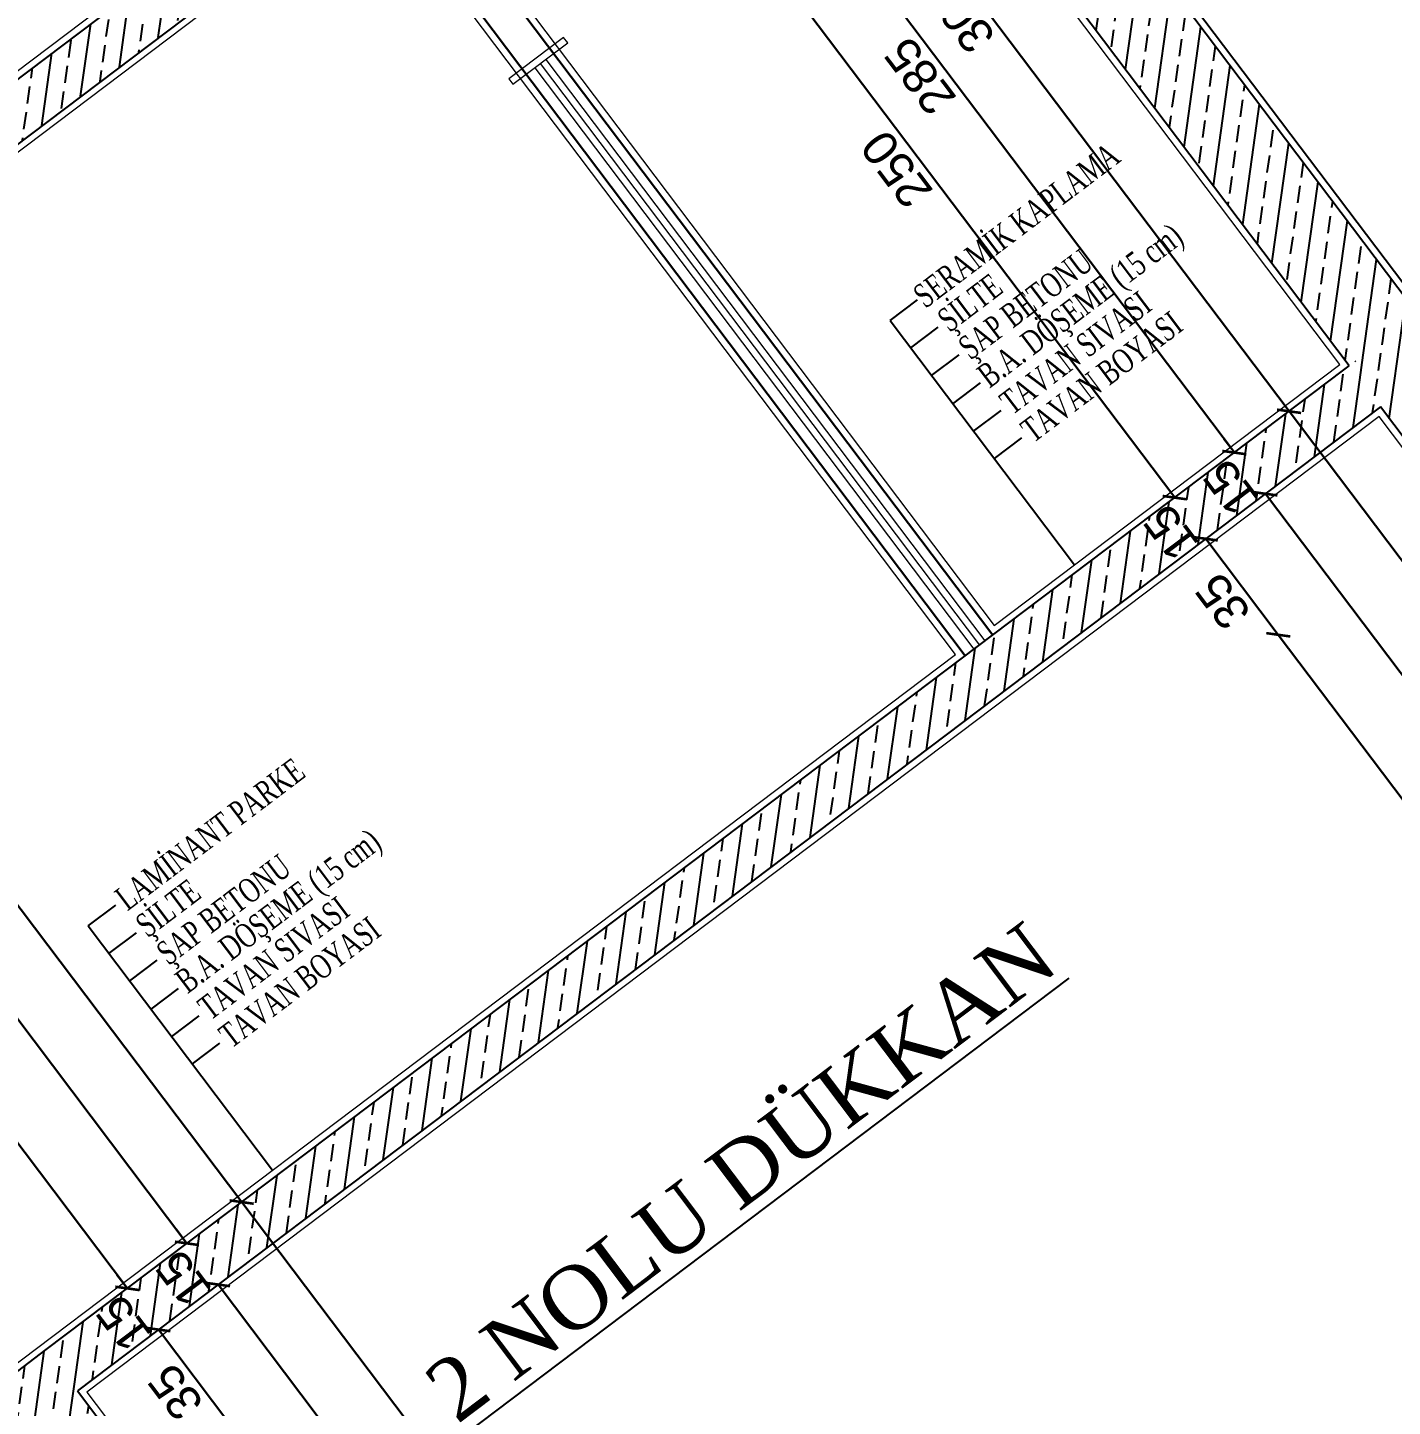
# Model space of a CAD drawing. Header units: millimetres. Extents: x 2232 to 85269, y -3593 to 5869.
# Drawn here: x 3723.8 to 3823.1, y 4257.8 to 4358.1 of the extents above; entities that cross this region are included whole.
import ezdxf

# ---------------------------------------------------------------- set-up
doc = ezdxf.new("R2010")
doc.units = ezdxf.units.MM
doc.linetypes.add('DOTX2', pattern=[0.5, 0, -0.5])
for name, color, linetype, lineweight in [('duvar', 232, 'Continuous', 30), ('iz', 1, 'DOTX2', 20), ('sıva iç', 21, 'Continuous', 0), ('ölçü iç', 170, 'Continuous', 9), ('ÖLÇÜ İÇ', 7, 'Continuous', 9)]:
    doc.layers.add(name, color=color, linetype=linetype, lineweight=lineweight)
for name, color, linetype in [('poz', 1, 'Continuous'), ('Standart', 7, 'Continuous'), ('Yazi', 7, 'Continuous')]:
    doc.layers.add(name, color=color, linetype=linetype)
doc.styles.add('arial_1_18', font='arial.ttf', dxfattribs={"height": 0.2})
doc.styles.get("Standard").update_dxf_attribs({"font": 'arial.ttf'})
doc.styles.add('Times roman', font='times.ttf')
doc.styles.add('UNIVCH', font='times.ttf', dxfattribs={"width": 0.7})
doc.styles.add('verdana_1_34', font='verdana.ttf', dxfattribs={"height": 0.2})
doc.dimstyles.new('zulay iç ölçü', dxfattribs={"dimtxt": 10, "dimasz": 5, "dimexe": 0.18, "dimexo": 0, "dimgap": 2, "dimtad": 3, "dimdec": 0, "dimzin": 0, "dimdsep": 46, "dimtxsty": 'Standard', "dimblk": 'ARCHTICK', "dimcen": 0.09, "dimse1": 1, "dimse2": 1, "dimadec": 0, "dimazin": 0, "dimtfac": 1, "dimtdec": 0, "dimtix": 1, "dimtofl": 0, "dimtmove": 0, "dimatfit": 3, "dimldrblk": 'ARCHTICK', "dimfxl": 1, "dimtolj": 1, "dimtzin": 0, "dimarcsym": 0})
pattern_1 = [(45, (0, 0), (-7.07107, 7.07107), []), (45, (7.071, 0), (-7.07107, 7.07107), [5, -2.5])]

# ---------------------------------------------------------------- blocks, each defined once
blk = doc.blocks.new('IDE991Entity4325')
at = {"layer": 'Standart', "linetype": 'Continuous', "lineweight": -3}
h = blk.add_hatch(dxfattribs=at)
h.set_pattern_fill('ANSI33', color=171, scale=40, style=0)
h.set_pattern_definition(pattern_1)
h.paths.add_polyline_path([(785, 450), (760, 450), (760, 750), (785, 750)])
blk = doc.blocks.new('IDE991Entity4327')
at = {"layer": 'Standart', "linetype": 'Continuous', "lineweight": -3}
h = blk.add_hatch(dxfattribs=at)
h.set_pattern_fill('ANSI33', color=171, scale=40, style=0)
h.set_pattern_definition(pattern_1)
h.paths.add_polyline_path([(760, 735), (155, 735), (155, 750), (760, 750)])
blk = doc.blocks.new('IDE991Entity4331')
at = {"layer": 'Standart', "linetype": 'Continuous', "lineweight": -3}
h = blk.add_hatch(dxfattribs=at)
h.set_pattern_fill('ANSI33', color=171, scale=40, style=0)
h.set_pattern_definition(pattern_1)
h.paths.add_polyline_path([(785, 50), (760, 50), (760, 450), (785, 450)])
blk = doc.blocks.new('IDE991Entity4334')
at = {"layer": 'Standart', "linetype": 'Continuous', "lineweight": -3}
h = blk.add_hatch(dxfattribs=at)
h.set_pattern_fill('ANSI33', color=171, scale=40, style=0)
h.set_pattern_definition(pattern_1)
h.paths.add_polyline_path([(285, 400), (260, 400), (260, 450), (285, 450)])
blk = doc.blocks.new('IDE991Entity4338')
at = {"layer": 'Standart', "linetype": 'Continuous', "lineweight": -3}
h = blk.add_hatch(dxfattribs=at)
h.set_pattern_fill('ANSI33', color=171, scale=40, style=0)
h.set_pattern_definition(pattern_1)
h.paths.add_polyline_path([(760, 435), (285, 435), (285, 450), (760, 450)])
blk = doc.blocks.new('IDE991Entity5394')
at = {"layer": 'Standart', "color": 159, "linetype": 'Continuous', "lineweight": -3}
blk.add_lwpolyline([(760, 450), (760, 735)], dxfattribs=at)
blk = doc.blocks.new('IDE991Entity5395')
at = {"layer": 'Standart', "color": 159, "linetype": 'Continuous', "lineweight": -3}
blk.add_lwpolyline([(785, 241.29), (785, 585)], dxfattribs=at)
blk = doc.blocks.new('IDE991Entity5399')
at = {"layer": 'Standart', "color": 159, "linetype": 'Continuous', "lineweight": -3}
blk.add_lwpolyline([(760, 735), (155, 735)], dxfattribs=at)
blk = doc.blocks.new('IDE991Entity5426')
at = {"layer": 'Standart', "color": 159, "linetype": 'Continuous', "lineweight": -3}
blk.add_lwpolyline([(760, 50), (760, 435)], dxfattribs=at)
blk = doc.blocks.new('IDE991Entity5435')
at = {"layer": 'Standart', "color": 159, "linetype": 'Continuous', "lineweight": -3}
blk.add_lwpolyline([(260, 450), (285, 450)], dxfattribs=at)
blk = doc.blocks.new('IDE991Entity5436')
at = {"layer": 'Standart', "color": 159, "linetype": 'Continuous', "lineweight": -3}
blk.add_lwpolyline([(285, 450), (410, 450)], dxfattribs=at)
blk = doc.blocks.new('IDE991Entity5449')
at = {"layer": 'Standart', "color": 159, "linetype": 'Continuous', "lineweight": -3}
blk.add_lwpolyline([(760, 435), (285, 435)], dxfattribs=at)
blk = doc.blocks.new('IDE991Entity5600')
at = {"layer": 'Standart', "color": 159, "linetype": 'Continuous', "lineweight": -3}
blk.add_lwpolyline([(285, 435), (285, 400)], dxfattribs=at)
blk = doc.blocks.new('IDE991Entity5865')
at = {"layer": 'Standart', "color": 11, "linetype": 'Continuous', "lineweight": -3}
blk.add_lwpolyline([(787, 583), (787, 450)], dxfattribs=at)
blk = doc.blocks.new('IDE991Entity6589')
at = {"layer": 'Standart', "color": 159, "linetype": 'Continuous', "lineweight": -3}
blk.add_lwpolyline([(410, 750), (758, 750)], dxfattribs=at)
blk = doc.blocks.new('IDE991Entity6621')
at = {"layer": 'Standart', "color": 159, "linetype": 'Continuous', "lineweight": -3}
blk.add_lwpolyline([(410, 450), (758, 450)], dxfattribs=at)
blk = doc.blocks.new('IDE991Entity6622')
at = {"layer": 'Standart', "color": 159, "linetype": 'Continuous', "lineweight": -3}
blk.add_lwpolyline([(758, 450), (760, 450)], dxfattribs=at)
blk = doc.blocks.new('TRRTYT')
at = {"layer": 'Standart'}
for name in ['IDE991Entity4327', 'IDE991Entity6589', 'IDE991Entity4325', 'IDE991Entity5399', 'IDE991Entity5394', 'IDE991Entity5395', 'IDE991Entity5865', 'IDE991Entity4334', 'IDE991Entity5435', 'IDE991Entity4338', 'IDE991Entity5436', 'IDE991Entity6621', 'IDE991Entity6622', 'IDE991Entity4331', 'IDE991Entity5449', 'IDE991Entity5600', 'IDE991Entity5426']:
    blk.add_blockref(name, (1034515.63, -397430.95), dxfattribs=at)
blk = doc.blocks.new('_ArchTick')
at = {"color": 0, "linetype": 'ByBlock', "const_width": 0.15}
blk.add_lwpolyline([(-0.5, -0.5), (0.5, 0.5)], dxfattribs=at)
blk = doc.blocks.new('*D2449')
at = {"layer": 'Defpoints', "color": 0, "transparency": 16777216}
for p in [(661177.16, -127128.54), (661187, -127378.54), (661204.5, -127378.54)]:
    blk.add_point(p, dxfattribs=at)
at = {"layer": 'ÖLÇÜ İÇ', "color": 0, "lineweight": -2, "transparency": 16777216}
blk.add_line((661204.5, -127128.54), (661204.5, -127378.54), dxfattribs=at)
at = {"layer": 'ÖLÇÜ İÇ', "color": 0, "lineweight": -2, "transparency": 16777216, "xscale": 5, "yscale": 5, "zscale": 5}
for p, rotation in [((661204.5, -127128.54), 90), ((661204.5, -127378.54), 270)]:
    blk.add_blockref('_ArchTick', p, dxfattribs=dict(at, rotation=rotation))
at = {"layer": 'ÖLÇÜ İÇ', "color": 0, "transparency": 16777216, "insert": (661197.5, -127253.54), "char_height": 10, "attachment_point": 5, "rotation": 90}
blk.add_mtext('\\A1;250', dxfattribs=at)
blk = doc.blocks.new('*D2450')
at = {"layer": 'Defpoints', "color": 0, "transparency": 16777216}
for p in [(661246.19, -127078.54), (661246.19, -127378.54), (661246.19, -127378.54)]:
    blk.add_point(p, dxfattribs=at)
at = {"layer": 'ÖLÇÜ İÇ', "color": 0, "lineweight": -2, "transparency": 16777216}
blk.add_line((661246.19, -127078.54), (661246.19, -127378.54), dxfattribs=at)
at = {"layer": 'ÖLÇÜ İÇ', "color": 0, "lineweight": -2, "transparency": 16777216, "xscale": 5, "yscale": 5, "zscale": 5}
for p, rotation in [((661246.19, -127078.54), 90), ((661246.19, -127378.54), 270)]:
    blk.add_blockref('_ArchTick', p, dxfattribs=dict(at, rotation=rotation))
at = {"layer": 'ÖLÇÜ İÇ', "color": 0, "transparency": 16777216, "insert": (661239.19, -127228.54), "char_height": 10, "attachment_point": 5, "rotation": 90}
blk.add_mtext('\\A1;300', dxfattribs=at)
blk = doc.blocks.new('*D2463')
at = {"layer": 'Defpoints', "color": 0, "transparency": 16777216}
for p in [(661178.88, -127093.54), (661226.24, -127378.54), (661226.24, -127378.54)]:
    blk.add_point(p, dxfattribs=at)
at = {"layer": 'ÖLÇÜ İÇ', "color": 0, "lineweight": -2, "transparency": 16777216}
blk.add_line((661226.24, -127093.54), (661226.24, -127378.54), dxfattribs=at)
at = {"layer": 'ÖLÇÜ İÇ', "color": 0, "lineweight": -2, "transparency": 16777216, "xscale": 5, "yscale": 5, "zscale": 5}
for p, rotation in [((661226.24, -127093.54), 90), ((661226.24, -127378.54), 270)]:
    blk.add_blockref('_ArchTick', p, dxfattribs=dict(at, rotation=rotation))
at = {"layer": 'ÖLÇÜ İÇ', "color": 0, "transparency": 16777216, "insert": (661219.24, -127236.04), "char_height": 10, "attachment_point": 5, "rotation": 90}
blk.add_mtext('\\A1;285', dxfattribs=at)
blk = doc.blocks.new('*D2464')
at = {"layer": 'Defpoints', "color": 0, "transparency": 16777216}
for p in [(661197.5, -127378.54), (661197.5, -127393.54), (661204.5, -127393.54)]:
    blk.add_point(p, dxfattribs=at)
at = {"layer": 'ÖLÇÜ İÇ', "color": 0, "lineweight": -2, "transparency": 16777216}
for p, q in [((661204.5, -127378.54), (661204.5, -127373.54)), ((661204.5, -127393.54), (661204.5, -127398.54))]:
    blk.add_line(p, q, dxfattribs=at)
at = {"layer": 'ÖLÇÜ İÇ', "color": 0, "lineweight": -2, "transparency": 16777216, "xscale": 5, "yscale": 5, "zscale": 5}
for p, rotation in [((661204.5, -127378.54), 270), ((661204.5, -127393.54), 90)]:
    blk.add_blockref('_ArchTick', p, dxfattribs=dict(at, rotation=rotation))
at = {"layer": 'ÖLÇÜ İÇ', "color": 0, "transparency": 16777216, "insert": (661197.5, -127386.04), "char_height": 10, "attachment_point": 5, "rotation": 90}
blk.add_mtext('\\A1;15', dxfattribs=at)
blk = doc.blocks.new('*D2465')
at = {"layer": 'Defpoints', "color": 0, "transparency": 16777216}
for p in [(661197.5, -127393.54), (661177.16, -127428.54), (661204.5, -127428.54)]:
    blk.add_point(p, dxfattribs=at)
at = {"layer": 'ÖLÇÜ İÇ', "color": 0, "lineweight": -2, "transparency": 16777216}
blk.add_line((661204.5, -127393.54), (661204.5, -127428.54), dxfattribs=at)
at = {"layer": 'ÖLÇÜ İÇ', "color": 0, "lineweight": -2, "transparency": 16777216, "xscale": 5, "yscale": 5, "zscale": 5}
for p, rotation in [((661204.5, -127393.54), 90), ((661204.5, -127428.54), 270)]:
    blk.add_blockref('_ArchTick', p, dxfattribs=dict(at, rotation=rotation))
at = {"layer": 'ÖLÇÜ İÇ', "color": 0, "transparency": 16777216, "insert": (661197.5, -127411.04), "char_height": 10, "attachment_point": 5, "rotation": 90}
blk.add_mtext('\\A1;35', dxfattribs=at)
blk = doc.blocks.new('*D2466')
at = {"layer": 'Defpoints', "color": 0, "transparency": 16777216}
for p in [(661177.16, -127428.54), (661187, -127778.54), (661204.5, -127778.54)]:
    blk.add_point(p, dxfattribs=at)
at = {"layer": 'ÖLÇÜ İÇ', "color": 0, "lineweight": -2, "transparency": 16777216}
blk.add_line((661204.5, -127428.54), (661204.5, -127778.54), dxfattribs=at)
at = {"layer": 'ÖLÇÜ İÇ', "color": 0, "lineweight": -2, "transparency": 16777216, "xscale": 5, "yscale": 5, "zscale": 5}
for p, rotation in [((661204.5, -127428.54), 90), ((661204.5, -127778.54), 270)]:
    blk.add_blockref('_ArchTick', p, dxfattribs=dict(at, rotation=rotation))
at = {"layer": 'ÖLÇÜ İÇ', "color": 0, "transparency": 16777216, "insert": (661197.5, -127603.54), "char_height": 10, "attachment_point": 5, "rotation": 90}
blk.add_mtext('\\A1;350', dxfattribs=at)
blk = doc.blocks.new('*D2467')
at = {"layer": 'Defpoints', "color": 0, "transparency": 16777216}
for p in [(661246.19, -127378.54), (661246.19, -127778.54), (661246.19, -127778.54)]:
    blk.add_point(p, dxfattribs=at)
at = {"layer": 'ÖLÇÜ İÇ', "color": 0, "lineweight": -2, "transparency": 16777216}
blk.add_line((661246.19, -127378.54), (661246.19, -127778.54), dxfattribs=at)
at = {"layer": 'ÖLÇÜ İÇ', "color": 0, "lineweight": -2, "transparency": 16777216, "xscale": 5, "yscale": 5, "zscale": 5}
for p, rotation in [((661246.19, -127378.54), 90), ((661246.19, -127778.54), 270)]:
    blk.add_blockref('_ArchTick', p, dxfattribs=dict(at, rotation=rotation))
at = {"layer": 'ÖLÇÜ İÇ', "color": 0, "transparency": 16777216, "insert": (661239.19, -127578.54), "char_height": 10, "attachment_point": 5, "rotation": 90}
blk.add_mtext('\\A1;400', dxfattribs=at)
blk = doc.blocks.new('*D2468')
at = {"layer": 'Defpoints', "color": 0, "transparency": 16777216}
for p in [(661220.99, -127378.54), (661178.88, -127393.54), (661226.24, -127393.54)]:
    blk.add_point(p, dxfattribs=at)
at = {"layer": 'ÖLÇÜ İÇ', "color": 0, "lineweight": -2, "transparency": 16777216}
for p, q in [((661226.24, -127378.54), (661226.24, -127373.54)), ((661226.24, -127393.54), (661226.24, -127398.54))]:
    blk.add_line(p, q, dxfattribs=at)
at = {"layer": 'ÖLÇÜ İÇ', "color": 0, "lineweight": -2, "transparency": 16777216, "xscale": 5, "yscale": 5, "zscale": 5}
for p, rotation in [((661226.24, -127378.54), 270), ((661226.24, -127393.54), 90)]:
    blk.add_blockref('_ArchTick', p, dxfattribs=dict(at, rotation=rotation))
at = {"layer": 'ÖLÇÜ İÇ', "color": 0, "transparency": 16777216, "insert": (661219.24, -127386.04), "char_height": 10, "attachment_point": 5, "rotation": 90}
blk.add_mtext('\\A1;15', dxfattribs=at)
blk = doc.blocks.new('*D2469')
at = {"layer": 'Defpoints', "color": 0, "transparency": 16777216}
for p in [(661178.88, -127393.54), (661226.24, -127778.54), (661226.24, -127778.54)]:
    blk.add_point(p, dxfattribs=at)
at = {"layer": 'ÖLÇÜ İÇ', "color": 0, "lineweight": -2, "transparency": 16777216}
blk.add_line((661226.24, -127393.54), (661226.24, -127778.54), dxfattribs=at)
at = {"layer": 'ÖLÇÜ İÇ', "color": 0, "lineweight": -2, "transparency": 16777216, "xscale": 5, "yscale": 5, "zscale": 5}
for p, rotation in [((661226.24, -127393.54), 90), ((661226.24, -127778.54), 270)]:
    blk.add_blockref('_ArchTick', p, dxfattribs=dict(at, rotation=rotation))
at = {"layer": 'ÖLÇÜ İÇ', "color": 0, "transparency": 16777216, "insert": (661219.24, -127586.04), "char_height": 10, "attachment_point": 5, "rotation": 90}
blk.add_mtext('\\A1;385', dxfattribs=at)
blk = doc.blocks.new('Entity12990')
at = {"layer": 'Yazi', "color": 11, "linetype": 'Continuous', "lineweight": -3}
for points in [[(7386.69, 277.99), (7393.31, 277.99)], [(7393.31, 200.75), (7393.31, 277.99)], [(7386.69, 267.61), (7393.31, 267.61)], [(7386.69, 257.23), (7393.31, 257.23)], [(7386.69, 246.85), (7393.31, 246.85)], [(7386.69, 236.47), (7393.31, 236.47)], [(7386.69, 226.09), (7393.31, 226.09)], [(7386.69, 215.71), (7393.31, 215.71)], [(7393.31, 200.75), (7413.85, 200.75)]]:
    blk.add_lwpolyline(points, dxfattribs=at)
for s, height, style, p in [('dış cephe boyası', 4.7407, 'verdana_1_34', (7322.1, 275.59)), ('dekoratif sıva', 4.7407, 'verdana_1_34', (7333.15, 265.21)), ('file', 4.741, 'verdana_1_34', (7371.94, 254.25)), ('13 cm dış yalıtım', 4.7407, 'verdana_1_34', (7324.49, 244.45)), ('2 cm dış sıva (kaba sıva)', 5.3333, 'arial_1_18', (7292.13, 233.96)), ('20 cm tuğla', 4.7407, 'verdana_1_34', (7339.11, 223.69)), ('2 cm iç sıva (alçı sıva)', 5.3333, 'arial_1_18', (7302.05, 211.54))]:
    blk.add_text(s, height=height, dxfattribs=dict(at, style=style)).set_placement(p)
blk = doc.blocks.new('DFGFDGHN')
at = {"layer": 'ÖLÇÜ İÇ'}
for base, p1, p2, picture, middle in [((661246.19, -127378.54), (661246.19, -127078.54), (661246.19, -127378.54), '*D2450', (661239.19, -127228.54)), ((661204.5, -127378.54), (661177.16, -127128.54), (661187, -127378.54), '*D2449', (661197.5, -127253.54)), ((661226.24, -127393.54), (661220.99, -127378.54), (661178.88, -127393.54), '*D2468', (661219.24, -127386.04)), ((661204.5, -127393.54), (661197.5, -127378.54), (661197.5, -127393.54), '*D2464', (661197.5, -127386.04)), ((661246.19, -127778.54), (661246.19, -127378.54), (661246.19, -127778.54), '*D2467', (661239.19, -127578.54)), ((661204.5, -127428.54), (661197.5, -127393.54), (661177.16, -127428.54), '*D2465', (661197.5, -127411.04)), ((661204.5, -127778.54), (661177.16, -127428.54), (661187, -127778.54), '*D2466', (661197.5, -127603.54))]:
    dim = blk.add_linear_dim(base=base, p1=p1, p2=p2, angle=90, dimstyle='zulay iç ölçü', dxfattribs=at)
    dim.commit()
    dim.dimension.update_dxf_attribs({"geometry": picture, "text_midpoint": middle})
for base, p1, p2, picture, middle in [((661226.24, -127378.54), (661178.88, -127093.54), (661226.24, -127378.54), '*D2463', (661219.24, -127236.04)), ((661226.24, -127778.54), (661178.88, -127393.54), (661226.24, -127778.54), '*D2469', (661219.24, -127586.04))]:
    dim = blk.add_linear_dim(base=base, p1=p1, p2=p2, angle=90, dimstyle='zulay iç ölçü', override={"dimtmove": 1}, dxfattribs=at)
    dim.commit()
    dim.dimension.update_dxf_attribs({"geometry": picture, "text_midpoint": middle})
blk = doc.blocks.new('GHGFHGF')
at = {"layer": 'duvar'}
for points in [[(1293999.78, -409704.54), (1293999.78, -409989.54)], [(1294009.78, -409704.54), (1294009.78, -409989.54)]]:
    blk.add_lwpolyline(points, dxfattribs=at)
at = {"layer": 'iz', "ltscale": 50}
for p, q in [((1293379.78, -409689.54), (1295709.78, -409689.54)), ((1293379.78, -409989.54), (1295709.78, -409989.54))]:
    blk.add_line(p, q, dxfattribs=at)
at = {"layer": 'poz'}
for p, q in [((1293748.79, -409898.54), (1293748.79, -409987.54)), ((1293748.79, -409898.54), (1293758.79, -409898.54)), ((1294041.11, -409898.54), (1294041.11, -409987.54)), ((1294041.11, -409898.54), (1294051.11, -409898.54)), ((1293748.79, -409908.54), (1293758.79, -409908.54)), ((1294041.11, -409908.54), (1294051.11, -409908.54)), ((1293748.79, -409918.54), (1293758.79, -409918.54)), ((1294041.11, -409918.54), (1294051.11, -409918.54)), ((1293748.79, -409928.85), (1293758.79, -409928.85)), ((1294041.11, -409928.85), (1294051.11, -409928.85)), ((1293748.79, -409938.85), (1293758.79, -409938.85)), ((1294041.11, -409938.85), (1294051.11, -409938.85)), ((1293748.79, -409948.85), (1293758.79, -409948.85)), ((1294041.11, -409948.85), (1294051.11, -409948.85))]:
    blk.add_line(p, q, dxfattribs=at)
at = {"layer": 'sıva iç'}
for points in [[(1293997.78, -409406.54), (1293536.78, -409406.54), (1293536.78, -409441.54), (1293531.78, -409441.54), (1293531.78, -409687.54), (1293534.78, -409687.54), (1293639.78, -409687.54), (1293789.78, -409687.54), (1293997.78, -409687.54)], [(1293997.78, -409706.54), (1293536.78, -409706.54), (1293536.78, -409741.54), (1293531.78, -409741.54), (1293531.78, -409987.54), (1293534.78, -409987.54), (1293639.78, -409987.54), (1293789.78, -409987.54), (1293997.78, -409987.54)], [(1294137.78, -409706.54), (1294011.78, -409706.54), (1294011.78, -409987.54), (1294137.78, -409987.54)], [(1294137.78, -410006.54), (1293666.78, -410006.54), (1293666.78, -410041.54), (1293661.78, -410041.54), (1293661.78, -410387.54), (1293664.78, -410387.54), (1293843.72, -410387.54), (1294002.78, -410270.59), (1294002.78, -410277.54), (1294004.19, -410277.54), (1294004.19, -410331.54), (1294003.48, -410331.54), (1294003.48, -410352.54), (1294004.19, -410352.54), (1294004.19, -410387.54), (1294137.78, -410387.54)]]:
    blk.add_lwpolyline(points, close=True, dxfattribs=at)
at = {"layer": 'ÖLÇÜ İÇ', "color": 2}
blk.add_lwpolyline([(1294014.91, -409775.54), (1293994.91, -409775.54), (1293994.91, -409777.54), (1294014.91, -409777.54)], close=True, dxfattribs=at)
for points in [[(1294002.91, -409777.54), (1294002.91, -409989.54)], [(1294004.91, -409777.54), (1294004.91, -409989.54)], [(1294006.91, -409777.54), (1294006.91, -409989.54)]]:
    blk.add_lwpolyline(points, dxfattribs=at)
at = {"layer": 'Standart'}
blk.add_blockref('Entity12990', (1286225.93, -410240.29), dxfattribs=at)
at = {"layer": 'sıva iç'}
blk.add_blockref('TRRTYT', (258864.14, -13008.59), dxfattribs=at)
at = {"layer": 'ölçü iç', "lineweight": 30}
for p in [(632489.82, -282611), (632871.63, -282611)]:
    blk.add_blockref('DFGFDGHN', p, dxfattribs=at)
at = {"layer": 'Yazi', "style": 'UNIVCH', "width": 0.7}
for s, height, p in [('LAMİNANT PARKE', 6.9984, (1293760.37, -409902.05)), ('SERAMİK KAPLAMA', 6.9984, (1294051.27, -409902.05)), ('ŞİLTE', 6.998, (1293760.37, -409911.87)), ('ŞİLTE', 6.998, (1294052.69, -409911.87)), ('ŞAP BETONU', 6.998, (1293760.37, -409921.96)), ('ŞAP BETONU', 6.998, (1294052.69, -409921.96)), ('B.A. DÖŞEME (15 cm)', 6.9984, (1293759.84, -409931.8)), ('B.A. DÖŞEME (15 cm)', 6.9984, (1294052.17, -409931.8)), ('TAVAN SIVASI', 6.9984, (1293760.37, -409942)), ('TAVAN SIVASI', 6.9984, (1294052.69, -409942)), ('TAVAN BOYASI', 6.9984, (1293760.37, -409952.17)), ('TAVAN BOYASI', 6.9984, (1294052.69, -409952.17))]:
    blk.add_text(s, height=height, dxfattribs=at).set_placement(p)
at = {"layer": 'Yazi', "style": 'Times roman'}
blk.add_text('%%U2 NOLU DÜKKAN', height=17.9915, dxfattribs=at).set_placement((1293746.97, -410079.05))
blk = doc.blocks.new('RRRR')
at = {"layer": 'sıva iç', "rotation": 37.05267661197627}
blk.add_blockref('GHGFHGF', (-156760.25, -889310.84), dxfattribs=at)

msp = doc.modelspace()

# ---------------------------------------------------------------- block references
at = {"layer": 'ÖLÇÜ İÇ', "xscale": 0.25, "yscale": 0.25, "zscale": 0.25}
msp.add_blockref('RRRR', (-276957.06, 113516.85), dxfattribs=at)

doc.saveas('drawing.dxf')
